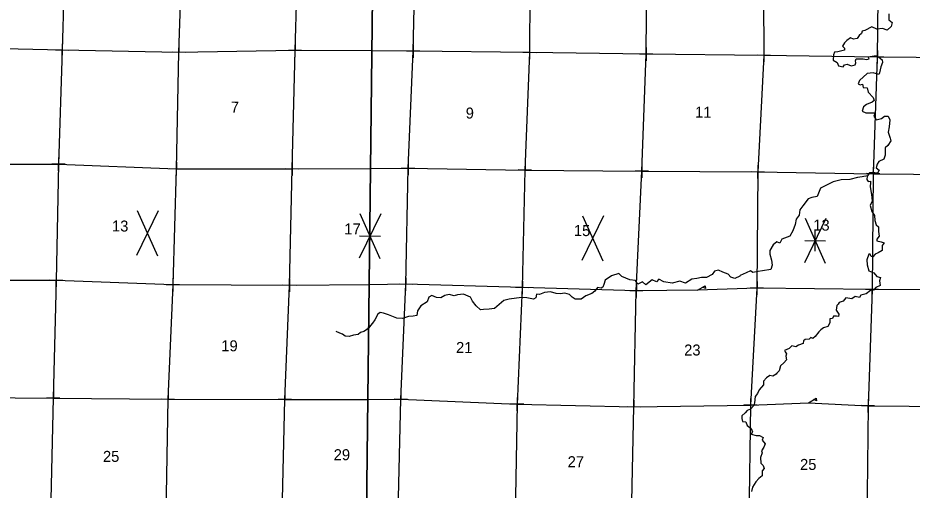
# Model space of a CAD drawing. Extents: x 2264739 to 2560420, y 963872 to 1155010.
# Drawn here: x 2390066 to 2430728, y 1016894 to 1038348 of the extents above; entities that cross this region are included whole.
import ezdxf

# ---------------------------------------------------------------- set-up
doc = ezdxf.new("R2010")
doc.units = 0
for name, color, linetype in [('HYDRO', 7, 'Continuous'), ('MSAS LAT LONG', 7, 'Continuous'), ('QUAD BASE SYM', 7, 'Continuous'), ('QUAD BORDER', 7, 'Continuous'), ('SECTION', 7, 'Continuous'), ('SECTION CORNER BASE', 7, 'Continuous'), ('TOWNSHIP BDRY', 7, 'Continuous')]:
    doc.layers.add(name, color=color, linetype=linetype)

msp = doc.modelspace()

# ---------------------------------------------------------------- linework, layer by layer
at = {"layer": 'HYDRO'}
for points in [[(2429667, 1038534), (2429673, 1038259), (2429814, 1038133), (2429771, 1037959), (2429600, 1037795), (2429382, 1037868)], [(2429382, 1037868), (2429117, 1037842), (2428901, 1037942), (2428572, 1037780), (2428454, 1037738), (2428431, 1037636), (2428321, 1037549), (2428229, 1037410), (2428068, 1037386), (2427926, 1037435), (2427766, 1037319), (2427658, 1037210), (2427555, 1037065), (2427650, 1036970), (2427657, 1036877), (2427354, 1036805), (2427192, 1036796), (2427154, 1036664), (2427142, 1036432), (2427317, 1036323), (2427373, 1036170), (2427596, 1036128), (2427649, 1036220), (2427768, 1036250), (2427950, 1036165), (2428131, 1036217), (2428173, 1036299), (2428158, 1036395), (2428191, 1036481), (2428352, 1036490), (2428503, 1036486), (2428657, 1036452), (2428770, 1036494), (2428727, 1036581), (2428997, 1036625), (2429143, 1036619), (2429368, 1036442), (2429386, 1036323), (2429299, 1036118), (2429251, 1035848), (2429208, 1035770), (2428954, 1035848), (2428690, 1035824), (2428332, 1035496), (2428272, 1035359), (2428361, 1035306), (2428476, 1035340), (2428504, 1035189), (2428685, 1035169), (2428736, 1034976), (2428950, 1034738), (2428996, 1034601), (2428914, 1034520), (2428656, 1034415), (2428516, 1034301), (2428457, 1034110), (2428628, 1034029), (2428841, 1034028), (2429046, 1034031), (2428990, 1033887), (2429094, 1033712), (2429336, 1033772), (2429472, 1033881), (2429632, 1033880), (2429714, 1033721), (2429682, 1033392), (2429634, 1033155), (2429737, 1032887), (2429761, 1032758), (2429617, 1032546), (2429505, 1032449), (2429504, 1032226), (2429502, 1032114), (2429442, 1031933), (2429215, 1031820), (2429141, 1031701), (2429092, 1031531), (2429231, 1031427), (2429159, 1031289), (2428933, 1031329), (2428784, 1031311), (2428699, 1031168), (2428462, 1031121), (2428243, 1031100), (2427894, 1031009), (2427506, 1030997), (2427135, 1030894), (2426564, 1030607), (2426414, 1030237), (2426171, 1030194), (2425999, 1030125), (2425765, 1029805), (2425622, 1029623), (2425597, 1029391), (2425457, 1029198), (2425404, 1028957), (2425301, 1028672)], [(2428681, 1031164), (2428669, 1031004), (2428732, 1030917), (2428833, 1030923), (2428842, 1030871), (2428823, 1030677), (2428876, 1030321), (2428916, 1030028), (2428813, 1029831), (2428901, 1029545), (2429013, 1029363), (2429036, 1029141), (2429097, 1028943), (2429194, 1028848), (2429201, 1028643), (2429227, 1028434), (2429120, 1028298), (2429119, 1028219), (2429319, 1028180), (2429451, 1028122), (2429369, 1028011), (2429363, 1027869), (2429364, 1027787), (2429190, 1027677), (2429048, 1027611), (2428934, 1027490), (2428862, 1027500), (2428825, 1027614), (2428765, 1027609), (2428663, 1027350), (2428682, 1027129), (2428762, 1026856), (2428990, 1026764), (2429118, 1026606), (2429286, 1026551), (2429252, 1026397), (2429281, 1026185), (2429074, 1026093), (2428970, 1025971), (2428830, 1025963), (2428636, 1025805), (2428403, 1025748), (2428335, 1025645), (2428143, 1025690), (2427979, 1025590), (2427718, 1025632), (2427593, 1025485), (2427418, 1025424), (2427364, 1025334), (2427303, 1025287), (2427280, 1025073), (2427390, 1024889), (2427384, 1024785), (2427284, 1024798), (2427156, 1024802), (2427102, 1024691), (2426993, 1024668), (2426987, 1024492), (2426894, 1024329), (2426704, 1024270), (2426572, 1024173), (2426490, 1024078), (2426323, 1023878), (2426219, 1023788), (2426129, 1023827), (2426052, 1023758), (2425865, 1023741), (2425786, 1023674), (2425776, 1023550), (2425564, 1023480), (2425440, 1023396), (2425254, 1023443), (2425142, 1023320), (2424930, 1023241), (2424959, 1023181), (2425022, 1023087), (2424992, 1022974), (2425010, 1022811), (2424889, 1022670), (2424749, 1022538), (2424683, 1022315), (2424573, 1022202), (2424539, 1022162), (2424389, 1022064), (2424265, 1022108), (2424112, 1021990), (2423972, 1021840), (2423967, 1021678), (2423779, 1021442), (2423690, 1021285), (2423598, 1021152), (2423564, 1020862), (2423526, 1020740), (2423385, 1020574), (2423229, 1020514), (2423129, 1020405), (2422985, 1020261)], [(2425301, 1028672), (2425171, 1028429), (2424810, 1028300), (2424711, 1028111), (2424569, 1028173), (2424406, 1028035), (2424262, 1027783), (2424258, 1027614), (2424334, 1027339), (2424361, 1027116), (2424306, 1026924), (2423923, 1026856), (2423728, 1026826), (2423488, 1026780), (2423377, 1026853), (2423183, 1026772), (2422914, 1026640), (2422901, 1026614), (2422669, 1026503), (2422491, 1026572), (2422358, 1026700), (2422115, 1026792), (2421925, 1026886), (2421748, 1026841), (2421641, 1026686), (2421380, 1026546), (2421147, 1026551), (2420939, 1026502), (2420718, 1026473), (2420430, 1026299), (2420158, 1026393), (2419814, 1026298), (2419437, 1026355), (2419210, 1026473), (2419107, 1026352), (2418912, 1026451), (2418625, 1026221), (2418469, 1026355), (2418252, 1026248), (2418150, 1026416), (2417897, 1026442), (2417528, 1026595), (2417392, 1026738), (2417052, 1026622), (2416767, 1026438), (2416717, 1026232), (2416669, 1026113), (2416588, 1026068), (2416426, 1026096), (2416307, 1025926), (2416157, 1025822), (2415884, 1025717), (2415681, 1025562), (2415406, 1025566), (2415273, 1025656), (2415144, 1025774), (2414932, 1025845), (2414731, 1025816), (2414538, 1025831), (2414280, 1025899), (2414013, 1025867), (2413778, 1025788), (2413654, 1025796), (2413617, 1025624), (2413510, 1025569), (2413208, 1025634), (2412965, 1025651), (2412399, 1025569), (2412156, 1025515), (2411954, 1025333), (2411734, 1025138), (2411489, 1025118), (2411234, 1025097), (2411099, 1025077), (2410909, 1025266), (2410739, 1025477), (2410643, 1025665), (2410332, 1025794), (2410058, 1025758), (2409909, 1025714), (2409673, 1025777), (2409473, 1025734), (2409303, 1025624), (2409098, 1025639), (2408891, 1025742), (2408759, 1025656), (2408680, 1025441), (2408384, 1025259), (2408230, 1025046), (2408205, 1024826), (2408046, 1024791), (2407824, 1024776), (2407556, 1024695), (2407301, 1024703), (2406920, 1024861), (2406686, 1024927), (2406536, 1024965)], [(2406536, 1024965), (2406436, 1024892), (2406304, 1024623), (2406193, 1024481), (2406103, 1024366), (2406018, 1024261)], [(2406018, 1024261), (2405913, 1024179), (2405794, 1024097), (2405645, 1024049), (2405545, 1023960), (2405329, 1023936), (2405133, 1023871), (2404952, 1023894), (2404819, 1023978), (2404699, 1024025), (2404543, 1024103)], [(2422985, 1020261), (2422977, 1020143), (2423021, 1020018), (2423164, 1019998), (2423232, 1019832), (2423403, 1019698), (2423464, 1019536), (2423411, 1019433), (2423633, 1019370), (2423788, 1019381), (2423953, 1019285), (2423913, 1019161), (2424053, 1018989), (2423979, 1018839), (2423872, 1018675), (2423911, 1018582), (2423834, 1018382), (2423846, 1018122), (2423949, 1018008), (2424007, 1017881), (2423911, 1017768), (2423910, 1017546), (2423763, 1017419), (2423627, 1017271), (2423469, 1017029), (2423426, 1016827)]]:
    msp.add_lwpolyline(points, dxfattribs=at)
at = {"layer": 'MSAS LAT LONG'}
for p, q in [((2406067, 1027964), (2406078, 1028914)), ((2405598, 1028444), (2406548, 1028433)), ((2406073, 1028439), (2406073, 1028439)), ((2426312, 1027751), (2426322, 1028701)), ((2425842, 1028231), (2426792, 1028221)), ((2426317, 1028226), (2426317, 1028226))]:
    msp.add_line(p, q, dxfattribs=at)
at = {"layer": 'QUAD BASE SYM'}
for p, q in [((2396442, 1029579), (2395459, 1027558)), ((2395492, 1029595), (2396409, 1027542)), ((2406564, 1029449), (2405581, 1027428)), ((2406564, 1029449), (2405581, 1027428)), ((2405614, 1029465), (2406531, 1027412)), ((2405614, 1029465), (2406531, 1027412)), ((2416689, 1029348), (2415710, 1027325)), ((2415739, 1029362), (2416660, 1027311)), ((2426807, 1029238), (2425828, 1027214)), ((2425857, 1029251), (2426777, 1027201)), ((2395950, 1028568), (2395950, 1028568)), ((2406073, 1028439), (2406073, 1028439)), ((2406073, 1028439), (2406073, 1028439)), ((2416199, 1028336), (2416199, 1028336)), ((2426317, 1028226), (2426317, 1028226))]:
    msp.add_line(p, q, dxfattribs=at)
at = {"layer": 'QUAD BORDER'}
for p, q in [((2420970, 1025970), (2420970, 1025970)), ((2426010, 1020864), (2426010, 1020864))]:
    msp.add_line(p, q, dxfattribs=at)
for points in [[(2375510, 1013628), (2376116, 1059225), (2406421, 1058847), (2405890, 1013249), (2375510, 1013628)], [(2405890, 1013249), (2406421, 1058847), (2436728, 1058517), (2436270, 1012918), (2405890, 1013249)], [(2420970, 1025970), (2421323, 1026175), (2421338, 1026059), (2421214, 1026112)], [(2426010, 1020864), (2426363, 1021069), (2426379, 1020953), (2426254, 1021006)]]:
    msp.add_lwpolyline(points, dxfattribs=at)
at = {"layer": 'SECTION'}
for points in [[(2392379, 1052504), (2392312, 1047424), (2392229, 1042113), (2392076, 1036875), (2391909, 1031701), (2391803, 1026422), (2391676, 1021077), (2391544, 1015802), (2391521, 1013428)], [(2402023, 1013297), (2402089, 1015812), (2402200, 1021009), (2402414, 1026196), (2402541, 1031484), (2402668, 1036865), (2402818, 1042092), (2402835, 1047464), (2402842, 1052695)], [(2407332, 1013233), (2407365, 1015909), (2407475, 1021021), (2407701, 1026245), (2407813, 1031516), (2408040, 1036837), (2408166, 1042086), (2408178, 1047390), (2408201, 1052686)], [(2417916, 1013118), (2417971, 1015663), (2418068, 1020673), (2418186, 1025948), (2418437, 1031385), (2418638, 1036699), (2418683, 1042098), (2418682, 1047360), (2418722, 1050576)], [(2413410, 1049583), (2413410, 1047410), (2413366, 1042117), (2413330, 1036768), (2413120, 1031434), (2412999, 1026092), (2412765, 1020802), (2412680, 1015750), (2412605, 1013176)], [(2423952, 1045273), (2423956, 1041968), (2423986, 1036644), (2423709, 1031350), (2423671, 1026067), (2423378, 1020758), (2423300, 1015478), (2423233, 1013060)], [(2406165, 1036846), (2402668, 1036865), (2397374, 1036781), (2392076, 1036875), (2386728, 1037005), (2381438, 1036969), (2376142, 1037022), (2375763, 1037020)], [(2436507, 1036492), (2434479, 1036520), (2429145, 1036569), (2423986, 1036644), (2418638, 1036699), (2413330, 1036768), (2408040, 1036837), (2406165, 1036846)], [(2380019, 1031708), (2381366, 1031691), (2386626, 1031702), (2391909, 1031701), (2397269, 1031486), (2402541, 1031484), (2406103, 1031510)], [(2406103, 1031510), (2407813, 1031516), (2413120, 1031434), (2418437, 1031385), (2423709, 1031350), (2428956, 1031270), (2434467, 1031215), (2436454, 1031198)], [(2406041, 1026222), (2402414, 1026196), (2397113, 1026219), (2391803, 1026422), (2386510, 1026417), (2381262, 1026380), (2375961, 1026422), (2375680, 1026426)], [(2436401, 1025961), (2434366, 1025989), (2428904, 1026010), (2423671, 1026067), (2420970, 1025970), (2418186, 1025948), (2412999, 1026092), (2407701, 1026245), (2406041, 1026222)], [(2375610, 1021171), (2375879, 1021168), (2381164, 1021095), (2386453, 1021115), (2391676, 1021077), (2396890, 1021020), (2402200, 1021009), (2405980, 1021006)], [(2405980, 1021006), (2407475, 1021021), (2412765, 1020802), (2418068, 1020673), (2423378, 1020758), (2426010, 1020864), (2428722, 1020727), (2434321, 1020670), (2436348, 1020650)]]:
    msp.add_lwpolyline(points, dxfattribs=at)
at = {"layer": 'SECTION CORNER BASE'}
for p, q in [((2392080, 1037175), (2392071, 1036575)), ((2397378, 1037081), (2397369, 1036481)), ((2402673, 1037165), (2402663, 1036565)), ((2408044, 1037137), (2408036, 1036537)), ((2413334, 1037068), (2413325, 1036468)), ((2418642, 1036999), (2418633, 1036399)), ((2423990, 1036944), (2423981, 1036344)), ((2392376, 1036870), (2391776, 1036880)), ((2392076, 1036875), (2392076, 1036875)), ((2397673, 1036776), (2397074, 1036786)), ((2397374, 1036781), (2397374, 1036781)), ((2402968, 1036861), (2402368, 1036870)), ((2402668, 1036865), (2402668, 1036865)), ((2408340, 1036832), (2407740, 1036841)), ((2408040, 1036837), (2408040, 1036837)), ((2413630, 1036764), (2413030, 1036772)), ((2413330, 1036768), (2413330, 1036768)), ((2418937, 1036695), (2418338, 1036704)), ((2418638, 1036699), (2418638, 1036699)), ((2424286, 1036639), (2423686, 1036648)), ((2423986, 1036644), (2423986, 1036644)), ((2429445, 1036565), (2428845, 1036573)), ((2429149, 1036869), (2429140, 1036269)), ((2429145, 1036569), (2429145, 1036569)), ((2392209, 1031696), (2391609, 1031706)), ((2391914, 1032001), (2391904, 1031401)), ((2391909, 1031701), (2391909, 1031701)), ((2397274, 1031786), (2397264, 1031186)), ((2402545, 1031784), (2402536, 1031184)), ((2407817, 1031816), (2407809, 1031217)), ((2413125, 1031734), (2413116, 1031134)), ((2418441, 1031685), (2418432, 1031085)), ((2423713, 1031650), (2423704, 1031050)), ((2397569, 1031481), (2396969, 1031490)), ((2397269, 1031486), (2397269, 1031486)), ((2402841, 1031480), (2402241, 1031489)), ((2402541, 1031484), (2402541, 1031484)), ((2408113, 1031512), (2407513, 1031521)), ((2407813, 1031516), (2407813, 1031516)), ((2413420, 1031429), (2412820, 1031438)), ((2413120, 1031434), (2413120, 1031434)), ((2418737, 1031380), (2418137, 1031389)), ((2418437, 1031385), (2418437, 1031385)), ((2424009, 1031346), (2423409, 1031355)), ((2423709, 1031350), (2423709, 1031350)), ((2429256, 1031266), (2428656, 1031275)), ((2428960, 1031570), (2428952, 1030970)), ((2428956, 1031270), (2428956, 1031270)), ((2391808, 1026722), (2391798, 1026122)), ((2392103, 1026417), (2391503, 1026427)), ((2391803, 1026422), (2391803, 1026422)), ((2397118, 1026519), (2397108, 1025919)), ((2402419, 1026496), (2402410, 1025896)), ((2407705, 1026545), (2407697, 1025945)), ((2413004, 1026392), (2412995, 1025792)), ((2423675, 1026367), (2423667, 1025767)), ((2428909, 1026310), (2428900, 1025710)), ((2397413, 1026214), (2396813, 1026224)), ((2397113, 1026219), (2397113, 1026219)), ((2402714, 1026191), (2402114, 1026201)), ((2402414, 1026196), (2402414, 1026196)), ((2408001, 1026240), (2407401, 1026249)), ((2407701, 1026245), (2407701, 1026245)), ((2413299, 1026087), (2412699, 1026096)), ((2412999, 1026092), (2412999, 1026092)), ((2418486, 1025944), (2417886, 1025953)), ((2418190, 1026248), (2418181, 1025649)), ((2418186, 1025948), (2418186, 1025948)), ((2423971, 1026063), (2423371, 1026072)), ((2423671, 1026067), (2423671, 1026067)), ((2429204, 1026005), (2428605, 1026014)), ((2428904, 1026010), (2428904, 1026010)), ((2391976, 1021072), (2391376, 1021082)), ((2391681, 1021377), (2391671, 1020777)), ((2391676, 1021077), (2391676, 1021077)), ((2397190, 1021015), (2396591, 1021025)), ((2396895, 1021320), (2396886, 1020720)), ((2402205, 1021309), (2402195, 1020709)), ((2407775, 1021016), (2407175, 1021025)), ((2407479, 1021321), (2407471, 1020721)), ((2412769, 1021102), (2412760, 1020502)), ((2423382, 1021058), (2423373, 1020458)), ((2428726, 1021027), (2428718, 1020427)), ((2396890, 1021020), (2396890, 1021020)), ((2402500, 1021004), (2401900, 1021013)), ((2402200, 1021009), (2402200, 1021009)), ((2407475, 1021021), (2407475, 1021021)), ((2413065, 1020797), (2412465, 1020806)), ((2412765, 1020802), (2412765, 1020802)), ((2418368, 1020668), (2417768, 1020677)), ((2418072, 1020973), (2418063, 1020373)), ((2418068, 1020673), (2418068, 1020673)), ((2423678, 1020754), (2423078, 1020763)), ((2423378, 1020758), (2423378, 1020758)), ((2429022, 1020723), (2428422, 1020731)), ((2428722, 1020727), (2428722, 1020727))]:
    msp.add_line(p, q, dxfattribs=at)
at = {"layer": 'TOWNSHIP BDRY'}
for points in [[(2397679, 1052553), (2397638, 1047368), (2397555, 1042049), (2397374, 1036781), (2397269, 1031486), (2397113, 1026219), (2396890, 1021020), (2396790, 1015829), (2396780, 1013362)], [(2429280, 1047071), (2429203, 1041878), (2429145, 1036569), (2428956, 1031270), (2428904, 1026010), (2428722, 1020727), (2428666, 1015396), (2428601, 1013001)]]:
    msp.add_lwpolyline(points, dxfattribs=at)

# ---------------------------------------------------------------- texts
at = {"layer": 'SECTION'}
for s, p in [('7', (2399747, 1034045)), ('9', (2410427, 1033775)), ('11', (2420857, 1033817)), ('13', (2426231, 1028688)), ('13', (2394344, 1028647)), ('17', (2404908, 1028514)), ('15', (2415347, 1028440)), ('19', (2399314, 1023205)), ('21', (2409986, 1023125))]:
    msp.add_text(s, height=500, rotation=359.3975, dxfattribs=at).set_placement(p)
for s, p in [('23', (2420363, 1023009)), ('25', (2393935, 1018176)), ('29', (2404426, 1018252)), ('27', (2415065, 1017934)), ('25', (2425632, 1017811))]:
    msp.add_text(s, height=500, dxfattribs=at).set_placement(p)

doc.saveas('drawing.dxf')
